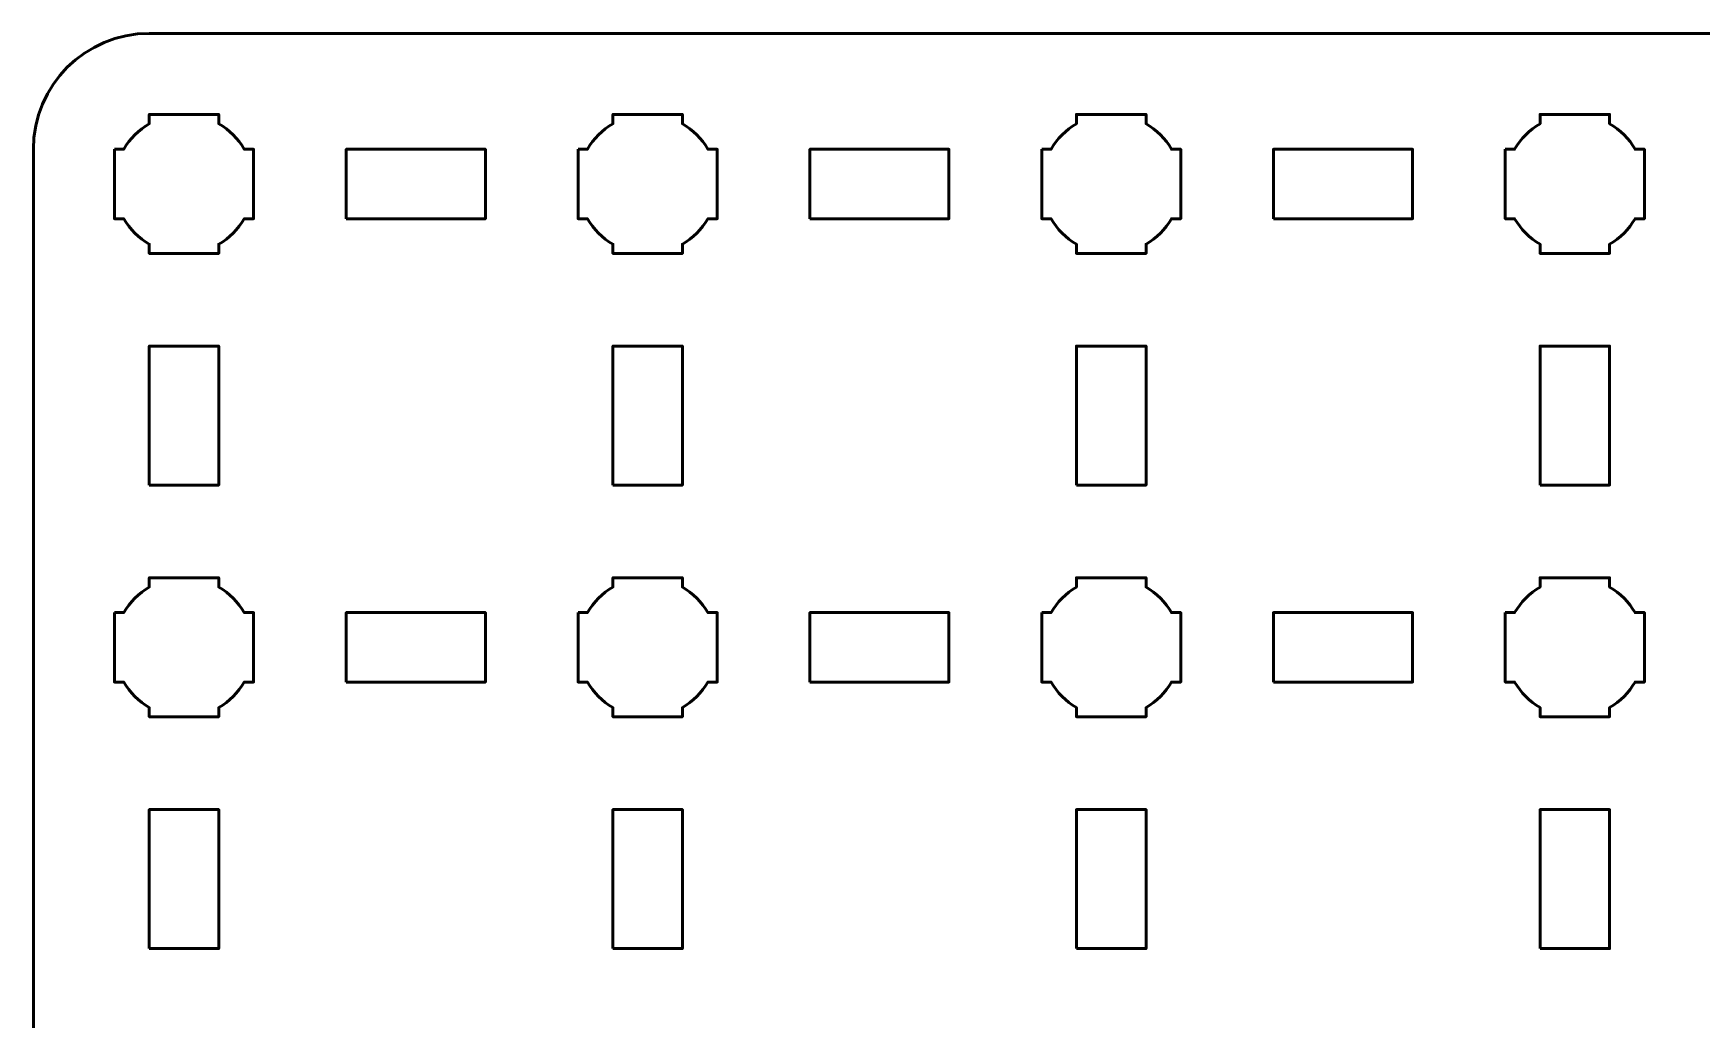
# Model space of a CAD drawing. Header units: centimetres. Extents: x -18.1 to -2.9, y -19.5 to -10.2.
# Drawn here: x -18.15 to -10.95, y -14.46 to -10.2 of the extents above; entities that cross this region are included whole.
import ezdxf

# ---------------------------------------------------------------- set-up
doc = ezdxf.new("R2010")
doc.units = ezdxf.units.CM
doc.header["$MEASUREMENT"] = 0
doc.layers.add('Layer 1', color=7, linetype='Continuous')

msp = doc.modelspace()

# ---------------------------------------------------------------- linework, layer by layer
at = {"layer": 'Layer 1', "lineweight": 53}
for points in [[(-16.8, -11), (-16.2, -11), (-16.2, -10.7), (-16.8, -10.7), (-16.8, -11)], [(-14.8, -11), (-14.2, -11), (-14.2, -10.7), (-14.8, -10.7), (-14.8, -11)], [(-12.8, -11), (-12.2, -11), (-12.2, -10.7), (-12.8, -10.7), (-12.8, -11)], [(-17.65, -12.15), (-17.35, -12.15), (-17.35, -11.55), (-17.65, -11.55), (-17.65, -12.15)], [(-15.65, -12.15), (-15.35, -12.15), (-15.35, -11.55), (-15.65, -11.55), (-15.65, -12.15)], [(-13.65, -12.15), (-13.35, -12.15), (-13.35, -11.55), (-13.65, -11.55), (-13.65, -12.15)], [(-11.65, -12.15), (-11.35, -12.15), (-11.35, -11.55), (-11.65, -11.55), (-11.65, -12.15)], [(-16.8, -13), (-16.2, -13), (-16.2, -12.7), (-16.8, -12.7), (-16.8, -13)], [(-14.8, -13), (-14.2, -13), (-14.2, -12.7), (-14.8, -12.7), (-14.8, -13)], [(-12.8, -13), (-12.2, -13), (-12.2, -12.7), (-12.8, -12.7), (-12.8, -13)], [(-17.65, -14.15), (-17.35, -14.15), (-17.35, -13.55), (-17.65, -13.55), (-17.65, -14.15)], [(-15.65, -14.15), (-15.35, -14.15), (-15.35, -13.55), (-15.65, -13.55), (-15.65, -14.15)], [(-13.65, -14.15), (-13.35, -14.15), (-13.35, -13.55), (-13.65, -13.55), (-13.65, -14.15)], [(-11.65, -14.15), (-11.35, -14.15), (-11.35, -13.55), (-11.65, -13.55), (-11.65, -14.15)]]:
    msp.add_lwpolyline(points, close=True, dxfattribs=at)
for points, knots in [([(-18.15, -19), (-18.15, -19), (-18.15, -10.7), (-18.15, -10.7), (-18.15, -10.7), (-18.15, -10.42391), (-17.92609, -10.2), (-17.65, -10.2), (-17.65, -10.2), (-17.65, -10.2), (-3.35, -10.2), (-3.35, -10.2), (-3.35, -10.2), (-3.07391, -10.2), (-2.85, -10.42391), (-2.85, -10.7), (-2.85, -10.7), (-2.85, -10.7), (-2.85, -19), (-2.85, -19), (-2.85, -19), (-2.85, -19.27609), (-3.07391, -19.5), (-3.35, -19.5), (-3.35, -19.5), (-3.35, -19.5), (-17.65, -19.5), (-17.65, -19.5), (-17.65, -19.5), (-17.92609, -19.5), (-18.15, -19.27609), (-18.15, -19)], [0, 0, 0, 0, 0.125, 0.125, 0.125, 0.125, 0.25, 0.25, 0.25, 0.25, 0.375, 0.375, 0.375, 0.375, 0.5, 0.5, 0.5, 0.5, 0.625, 0.625, 0.625, 0.625, 0.75, 0.75, 0.75, 0.75, 0.875, 0.875, 0.875, 0.875, 1, 1, 1, 1]), ([(-17.8, -10.7), (-17.8, -10.7), (-17.75985, -10.7), (-17.75985, -10.7), (-17.75985, -10.7), (-17.7335, -10.65447), (-17.69553, -10.6165), (-17.65, -10.59015), (-17.65, -10.59015), (-17.65, -10.59015), (-17.65, -10.55), (-17.65, -10.55), (-17.65, -10.55), (-17.65, -10.55), (-17.5, -10.55), (-17.5, -10.55), (-17.5, -10.55), (-17.5, -10.55), (-17.35, -10.55), (-17.35, -10.55), (-17.35, -10.55), (-17.35, -10.55), (-17.35, -10.59015), (-17.35, -10.59015), (-17.35, -10.59015), (-17.30447, -10.6165), (-17.2665, -10.65447), (-17.24015, -10.7), (-17.24015, -10.7), (-17.24015, -10.7), (-17.2, -10.7), (-17.2, -10.7), (-17.2, -10.7), (-17.2, -10.7), (-17.2, -10.85), (-17.2, -10.85), (-17.2, -10.85), (-17.2, -10.85), (-17.2, -11), (-17.2, -11), (-17.2, -11), (-17.2, -11), (-17.24015, -11), (-17.24015, -11), (-17.24015, -11), (-17.2665, -11.04553), (-17.30447, -11.0835), (-17.35, -11.10985), (-17.35, -11.10985), (-17.35, -11.10985), (-17.35, -11.15), (-17.35, -11.15), (-17.35, -11.15), (-17.35, -11.15), (-17.5, -11.15), (-17.5, -11.15), (-17.5, -11.15), (-17.5, -11.15), (-17.65, -11.15), (-17.65, -11.15), (-17.65, -11.15), (-17.65, -11.15), (-17.65, -11.10985), (-17.65, -11.10985), (-17.65, -11.10985), (-17.69553, -11.0835), (-17.7335, -11.04553), (-17.75985, -11), (-17.75985, -11), (-17.75985, -11), (-17.8, -11), (-17.8, -11), (-17.8, -11), (-17.8, -11), (-17.8, -10.85), (-17.8, -10.85), (-17.8, -10.85), (-17.8, -10.85), (-17.8, -10.7), (-17.8, -10.7)], [0, 0, 0, 0, 0.05, 0.05, 0.05, 0.05, 0.1, 0.1, 0.1, 0.1, 0.15, 0.15, 0.15, 0.15, 0.2, 0.2, 0.2, 0.2, 0.25, 0.25, 0.25, 0.25, 0.3, 0.3, 0.3, 0.3, 0.35, 0.35, 0.35, 0.35, 0.4, 0.4, 0.4, 0.4, 0.45, 0.45, 0.45, 0.45, 0.5, 0.5, 0.5, 0.5, 0.55, 0.55, 0.55, 0.55, 0.6, 0.6, 0.6, 0.6, 0.65, 0.65, 0.65, 0.65, 0.7, 0.7, 0.7, 0.7, 0.75, 0.75, 0.75, 0.75, 0.8, 0.8, 0.8, 0.8, 0.85, 0.85, 0.85, 0.85, 0.9, 0.9, 0.9, 0.9, 0.95, 0.95, 0.95, 0.95, 1, 1, 1, 1]), ([(-15.8, -10.7), (-15.8, -10.7), (-15.75985, -10.7), (-15.75985, -10.7), (-15.75985, -10.7), (-15.7335, -10.65447), (-15.69553, -10.6165), (-15.65, -10.59015), (-15.65, -10.59015), (-15.65, -10.59015), (-15.65, -10.55), (-15.65, -10.55), (-15.65, -10.55), (-15.65, -10.55), (-15.5, -10.55), (-15.5, -10.55), (-15.5, -10.55), (-15.5, -10.55), (-15.35, -10.55), (-15.35, -10.55), (-15.35, -10.55), (-15.35, -10.55), (-15.35, -10.59015), (-15.35, -10.59015), (-15.35, -10.59015), (-15.30447, -10.6165), (-15.2665, -10.65447), (-15.24015, -10.7), (-15.24015, -10.7), (-15.24015, -10.7), (-15.2, -10.7), (-15.2, -10.7), (-15.2, -10.7), (-15.2, -10.7), (-15.2, -10.85), (-15.2, -10.85), (-15.2, -10.85), (-15.2, -10.85), (-15.2, -11), (-15.2, -11), (-15.2, -11), (-15.2, -11), (-15.24015, -11), (-15.24015, -11), (-15.24015, -11), (-15.2665, -11.04553), (-15.30447, -11.0835), (-15.35, -11.10985), (-15.35, -11.10985), (-15.35, -11.10985), (-15.35, -11.15), (-15.35, -11.15), (-15.35, -11.15), (-15.35, -11.15), (-15.5, -11.15), (-15.5, -11.15), (-15.5, -11.15), (-15.5, -11.15), (-15.65, -11.15), (-15.65, -11.15), (-15.65, -11.15), (-15.65, -11.15), (-15.65, -11.10985), (-15.65, -11.10985), (-15.65, -11.10985), (-15.69553, -11.0835), (-15.7335, -11.04553), (-15.75985, -11), (-15.75985, -11), (-15.75985, -11), (-15.8, -11), (-15.8, -11), (-15.8, -11), (-15.8, -11), (-15.8, -10.85), (-15.8, -10.85), (-15.8, -10.85), (-15.8, -10.85), (-15.8, -10.7), (-15.8, -10.7)], [0, 0, 0, 0, 0.05, 0.05, 0.05, 0.05, 0.1, 0.1, 0.1, 0.1, 0.15, 0.15, 0.15, 0.15, 0.2, 0.2, 0.2, 0.2, 0.25, 0.25, 0.25, 0.25, 0.3, 0.3, 0.3, 0.3, 0.35, 0.35, 0.35, 0.35, 0.4, 0.4, 0.4, 0.4, 0.45, 0.45, 0.45, 0.45, 0.5, 0.5, 0.5, 0.5, 0.55, 0.55, 0.55, 0.55, 0.6, 0.6, 0.6, 0.6, 0.65, 0.65, 0.65, 0.65, 0.7, 0.7, 0.7, 0.7, 0.75, 0.75, 0.75, 0.75, 0.8, 0.8, 0.8, 0.8, 0.85, 0.85, 0.85, 0.85, 0.9, 0.9, 0.9, 0.9, 0.95, 0.95, 0.95, 0.95, 1, 1, 1, 1]), ([(-13.8, -10.7), (-13.8, -10.7), (-13.75985, -10.7), (-13.75985, -10.7), (-13.75985, -10.7), (-13.7335, -10.65447), (-13.69553, -10.6165), (-13.65, -10.59015), (-13.65, -10.59015), (-13.65, -10.59015), (-13.65, -10.55), (-13.65, -10.55), (-13.65, -10.55), (-13.65, -10.55), (-13.5, -10.55), (-13.5, -10.55), (-13.5, -10.55), (-13.5, -10.55), (-13.35, -10.55), (-13.35, -10.55), (-13.35, -10.55), (-13.35, -10.55), (-13.35, -10.59015), (-13.35, -10.59015), (-13.35, -10.59015), (-13.30447, -10.6165), (-13.2665, -10.65447), (-13.24015, -10.7), (-13.24015, -10.7), (-13.24015, -10.7), (-13.2, -10.7), (-13.2, -10.7), (-13.2, -10.7), (-13.2, -10.7), (-13.2, -10.85), (-13.2, -10.85), (-13.2, -10.85), (-13.2, -10.85), (-13.2, -11), (-13.2, -11), (-13.2, -11), (-13.2, -11), (-13.24015, -11), (-13.24015, -11), (-13.24015, -11), (-13.2665, -11.04553), (-13.30447, -11.0835), (-13.35, -11.10985), (-13.35, -11.10985), (-13.35, -11.10985), (-13.35, -11.15), (-13.35, -11.15), (-13.35, -11.15), (-13.35, -11.15), (-13.5, -11.15), (-13.5, -11.15), (-13.5, -11.15), (-13.5, -11.15), (-13.65, -11.15), (-13.65, -11.15), (-13.65, -11.15), (-13.65, -11.15), (-13.65, -11.10985), (-13.65, -11.10985), (-13.65, -11.10985), (-13.69553, -11.0835), (-13.7335, -11.04553), (-13.75985, -11), (-13.75985, -11), (-13.75985, -11), (-13.8, -11), (-13.8, -11), (-13.8, -11), (-13.8, -11), (-13.8, -10.85), (-13.8, -10.85), (-13.8, -10.85), (-13.8, -10.85), (-13.8, -10.7), (-13.8, -10.7)], [0, 0, 0, 0, 0.05, 0.05, 0.05, 0.05, 0.1, 0.1, 0.1, 0.1, 0.15, 0.15, 0.15, 0.15, 0.2, 0.2, 0.2, 0.2, 0.25, 0.25, 0.25, 0.25, 0.3, 0.3, 0.3, 0.3, 0.35, 0.35, 0.35, 0.35, 0.4, 0.4, 0.4, 0.4, 0.45, 0.45, 0.45, 0.45, 0.5, 0.5, 0.5, 0.5, 0.55, 0.55, 0.55, 0.55, 0.6, 0.6, 0.6, 0.6, 0.65, 0.65, 0.65, 0.65, 0.7, 0.7, 0.7, 0.7, 0.75, 0.75, 0.75, 0.75, 0.8, 0.8, 0.8, 0.8, 0.85, 0.85, 0.85, 0.85, 0.9, 0.9, 0.9, 0.9, 0.95, 0.95, 0.95, 0.95, 1, 1, 1, 1]), ([(-11.8, -10.7), (-11.8, -10.7), (-11.75985, -10.7), (-11.75985, -10.7), (-11.75985, -10.7), (-11.7335, -10.65447), (-11.69553, -10.6165), (-11.65, -10.59015), (-11.65, -10.59015), (-11.65, -10.59015), (-11.65, -10.55), (-11.65, -10.55), (-11.65, -10.55), (-11.65, -10.55), (-11.5, -10.55), (-11.5, -10.55), (-11.5, -10.55), (-11.5, -10.55), (-11.35, -10.55), (-11.35, -10.55), (-11.35, -10.55), (-11.35, -10.55), (-11.35, -10.59015), (-11.35, -10.59015), (-11.35, -10.59015), (-11.30447, -10.6165), (-11.2665, -10.65447), (-11.24015, -10.7), (-11.24015, -10.7), (-11.24015, -10.7), (-11.2, -10.7), (-11.2, -10.7), (-11.2, -10.7), (-11.2, -10.7), (-11.2, -10.85), (-11.2, -10.85), (-11.2, -10.85), (-11.2, -10.85), (-11.2, -11), (-11.2, -11), (-11.2, -11), (-11.2, -11), (-11.24015, -11), (-11.24015, -11), (-11.24015, -11), (-11.2665, -11.04553), (-11.30447, -11.0835), (-11.35, -11.10985), (-11.35, -11.10985), (-11.35, -11.10985), (-11.35, -11.15), (-11.35, -11.15), (-11.35, -11.15), (-11.35, -11.15), (-11.5, -11.15), (-11.5, -11.15), (-11.5, -11.15), (-11.5, -11.15), (-11.65, -11.15), (-11.65, -11.15), (-11.65, -11.15), (-11.65, -11.15), (-11.65, -11.10985), (-11.65, -11.10985), (-11.65, -11.10985), (-11.69553, -11.0835), (-11.7335, -11.04553), (-11.75985, -11), (-11.75985, -11), (-11.75985, -11), (-11.8, -11), (-11.8, -11), (-11.8, -11), (-11.8, -11), (-11.8, -10.85), (-11.8, -10.85), (-11.8, -10.85), (-11.8, -10.85), (-11.8, -10.7), (-11.8, -10.7)], [0, 0, 0, 0, 0.05, 0.05, 0.05, 0.05, 0.1, 0.1, 0.1, 0.1, 0.15, 0.15, 0.15, 0.15, 0.2, 0.2, 0.2, 0.2, 0.25, 0.25, 0.25, 0.25, 0.3, 0.3, 0.3, 0.3, 0.35, 0.35, 0.35, 0.35, 0.4, 0.4, 0.4, 0.4, 0.45, 0.45, 0.45, 0.45, 0.5, 0.5, 0.5, 0.5, 0.55, 0.55, 0.55, 0.55, 0.6, 0.6, 0.6, 0.6, 0.65, 0.65, 0.65, 0.65, 0.7, 0.7, 0.7, 0.7, 0.75, 0.75, 0.75, 0.75, 0.8, 0.8, 0.8, 0.8, 0.85, 0.85, 0.85, 0.85, 0.9, 0.9, 0.9, 0.9, 0.95, 0.95, 0.95, 0.95, 1, 1, 1, 1]), ([(-17.8, -12.7), (-17.8, -12.7), (-17.75985, -12.7), (-17.75985, -12.7), (-17.75985, -12.7), (-17.7335, -12.65447), (-17.69553, -12.6165), (-17.65, -12.59015), (-17.65, -12.59015), (-17.65, -12.59015), (-17.65, -12.55), (-17.65, -12.55), (-17.65, -12.55), (-17.65, -12.55), (-17.5, -12.55), (-17.5, -12.55), (-17.5, -12.55), (-17.5, -12.55), (-17.35, -12.55), (-17.35, -12.55), (-17.35, -12.55), (-17.35, -12.55), (-17.35, -12.59015), (-17.35, -12.59015), (-17.35, -12.59015), (-17.30447, -12.6165), (-17.2665, -12.65447), (-17.24015, -12.7), (-17.24015, -12.7), (-17.24015, -12.7), (-17.2, -12.7), (-17.2, -12.7), (-17.2, -12.7), (-17.2, -12.7), (-17.2, -12.85), (-17.2, -12.85), (-17.2, -12.85), (-17.2, -12.85), (-17.2, -13), (-17.2, -13), (-17.2, -13), (-17.2, -13), (-17.24015, -13), (-17.24015, -13), (-17.24015, -13), (-17.2665, -13.04553), (-17.30447, -13.0835), (-17.35, -13.10985), (-17.35, -13.10985), (-17.35, -13.10985), (-17.35, -13.15), (-17.35, -13.15), (-17.35, -13.15), (-17.35, -13.15), (-17.5, -13.15), (-17.5, -13.15), (-17.5, -13.15), (-17.5, -13.15), (-17.65, -13.15), (-17.65, -13.15), (-17.65, -13.15), (-17.65, -13.15), (-17.65, -13.10985), (-17.65, -13.10985), (-17.65, -13.10985), (-17.69553, -13.0835), (-17.7335, -13.04553), (-17.75985, -13), (-17.75985, -13), (-17.75985, -13), (-17.8, -13), (-17.8, -13), (-17.8, -13), (-17.8, -13), (-17.8, -12.85), (-17.8, -12.85), (-17.8, -12.85), (-17.8, -12.85), (-17.8, -12.7), (-17.8, -12.7)], [0, 0, 0, 0, 0.05, 0.05, 0.05, 0.05, 0.1, 0.1, 0.1, 0.1, 0.15, 0.15, 0.15, 0.15, 0.2, 0.2, 0.2, 0.2, 0.25, 0.25, 0.25, 0.25, 0.3, 0.3, 0.3, 0.3, 0.35, 0.35, 0.35, 0.35, 0.4, 0.4, 0.4, 0.4, 0.45, 0.45, 0.45, 0.45, 0.5, 0.5, 0.5, 0.5, 0.55, 0.55, 0.55, 0.55, 0.6, 0.6, 0.6, 0.6, 0.65, 0.65, 0.65, 0.65, 0.7, 0.7, 0.7, 0.7, 0.75, 0.75, 0.75, 0.75, 0.8, 0.8, 0.8, 0.8, 0.85, 0.85, 0.85, 0.85, 0.9, 0.9, 0.9, 0.9, 0.95, 0.95, 0.95, 0.95, 1, 1, 1, 1]), ([(-15.8, -12.7), (-15.8, -12.7), (-15.75985, -12.7), (-15.75985, -12.7), (-15.75985, -12.7), (-15.7335, -12.65447), (-15.69553, -12.6165), (-15.65, -12.59015), (-15.65, -12.59015), (-15.65, -12.59015), (-15.65, -12.55), (-15.65, -12.55), (-15.65, -12.55), (-15.65, -12.55), (-15.5, -12.55), (-15.5, -12.55), (-15.5, -12.55), (-15.5, -12.55), (-15.35, -12.55), (-15.35, -12.55), (-15.35, -12.55), (-15.35, -12.55), (-15.35, -12.59015), (-15.35, -12.59015), (-15.35, -12.59015), (-15.30447, -12.6165), (-15.2665, -12.65447), (-15.24015, -12.7), (-15.24015, -12.7), (-15.24015, -12.7), (-15.2, -12.7), (-15.2, -12.7), (-15.2, -12.7), (-15.2, -12.7), (-15.2, -12.85), (-15.2, -12.85), (-15.2, -12.85), (-15.2, -12.85), (-15.2, -13), (-15.2, -13), (-15.2, -13), (-15.2, -13), (-15.24015, -13), (-15.24015, -13), (-15.24015, -13), (-15.2665, -13.04553), (-15.30447, -13.0835), (-15.35, -13.10985), (-15.35, -13.10985), (-15.35, -13.10985), (-15.35, -13.15), (-15.35, -13.15), (-15.35, -13.15), (-15.35, -13.15), (-15.5, -13.15), (-15.5, -13.15), (-15.5, -13.15), (-15.5, -13.15), (-15.65, -13.15), (-15.65, -13.15), (-15.65, -13.15), (-15.65, -13.15), (-15.65, -13.10985), (-15.65, -13.10985), (-15.65, -13.10985), (-15.69553, -13.0835), (-15.7335, -13.04553), (-15.75985, -13), (-15.75985, -13), (-15.75985, -13), (-15.8, -13), (-15.8, -13), (-15.8, -13), (-15.8, -13), (-15.8, -12.85), (-15.8, -12.85), (-15.8, -12.85), (-15.8, -12.85), (-15.8, -12.7), (-15.8, -12.7)], [0, 0, 0, 0, 0.05, 0.05, 0.05, 0.05, 0.1, 0.1, 0.1, 0.1, 0.15, 0.15, 0.15, 0.15, 0.2, 0.2, 0.2, 0.2, 0.25, 0.25, 0.25, 0.25, 0.3, 0.3, 0.3, 0.3, 0.35, 0.35, 0.35, 0.35, 0.4, 0.4, 0.4, 0.4, 0.45, 0.45, 0.45, 0.45, 0.5, 0.5, 0.5, 0.5, 0.55, 0.55, 0.55, 0.55, 0.6, 0.6, 0.6, 0.6, 0.65, 0.65, 0.65, 0.65, 0.7, 0.7, 0.7, 0.7, 0.75, 0.75, 0.75, 0.75, 0.8, 0.8, 0.8, 0.8, 0.85, 0.85, 0.85, 0.85, 0.9, 0.9, 0.9, 0.9, 0.95, 0.95, 0.95, 0.95, 1, 1, 1, 1]), ([(-13.8, -12.7), (-13.8, -12.7), (-13.75985, -12.7), (-13.75985, -12.7), (-13.75985, -12.7), (-13.7335, -12.65447), (-13.69553, -12.6165), (-13.65, -12.59015), (-13.65, -12.59015), (-13.65, -12.59015), (-13.65, -12.55), (-13.65, -12.55), (-13.65, -12.55), (-13.65, -12.55), (-13.5, -12.55), (-13.5, -12.55), (-13.5, -12.55), (-13.5, -12.55), (-13.35, -12.55), (-13.35, -12.55), (-13.35, -12.55), (-13.35, -12.55), (-13.35, -12.59015), (-13.35, -12.59015), (-13.35, -12.59015), (-13.30447, -12.6165), (-13.2665, -12.65447), (-13.24015, -12.7), (-13.24015, -12.7), (-13.24015, -12.7), (-13.2, -12.7), (-13.2, -12.7), (-13.2, -12.7), (-13.2, -12.7), (-13.2, -12.85), (-13.2, -12.85), (-13.2, -12.85), (-13.2, -12.85), (-13.2, -13), (-13.2, -13), (-13.2, -13), (-13.2, -13), (-13.24015, -13), (-13.24015, -13), (-13.24015, -13), (-13.2665, -13.04553), (-13.30447, -13.0835), (-13.35, -13.10985), (-13.35, -13.10985), (-13.35, -13.10985), (-13.35, -13.15), (-13.35, -13.15), (-13.35, -13.15), (-13.35, -13.15), (-13.5, -13.15), (-13.5, -13.15), (-13.5, -13.15), (-13.5, -13.15), (-13.65, -13.15), (-13.65, -13.15), (-13.65, -13.15), (-13.65, -13.15), (-13.65, -13.10985), (-13.65, -13.10985), (-13.65, -13.10985), (-13.69553, -13.0835), (-13.7335, -13.04553), (-13.75985, -13), (-13.75985, -13), (-13.75985, -13), (-13.8, -13), (-13.8, -13), (-13.8, -13), (-13.8, -13), (-13.8, -12.85), (-13.8, -12.85), (-13.8, -12.85), (-13.8, -12.85), (-13.8, -12.7), (-13.8, -12.7)], [0, 0, 0, 0, 0.05, 0.05, 0.05, 0.05, 0.1, 0.1, 0.1, 0.1, 0.15, 0.15, 0.15, 0.15, 0.2, 0.2, 0.2, 0.2, 0.25, 0.25, 0.25, 0.25, 0.3, 0.3, 0.3, 0.3, 0.35, 0.35, 0.35, 0.35, 0.4, 0.4, 0.4, 0.4, 0.45, 0.45, 0.45, 0.45, 0.5, 0.5, 0.5, 0.5, 0.55, 0.55, 0.55, 0.55, 0.6, 0.6, 0.6, 0.6, 0.65, 0.65, 0.65, 0.65, 0.7, 0.7, 0.7, 0.7, 0.75, 0.75, 0.75, 0.75, 0.8, 0.8, 0.8, 0.8, 0.85, 0.85, 0.85, 0.85, 0.9, 0.9, 0.9, 0.9, 0.95, 0.95, 0.95, 0.95, 1, 1, 1, 1]), ([(-11.8, -12.7), (-11.8, -12.7), (-11.75985, -12.7), (-11.75985, -12.7), (-11.75985, -12.7), (-11.7335, -12.65447), (-11.69553, -12.6165), (-11.65, -12.59015), (-11.65, -12.59015), (-11.65, -12.59015), (-11.65, -12.55), (-11.65, -12.55), (-11.65, -12.55), (-11.65, -12.55), (-11.5, -12.55), (-11.5, -12.55), (-11.5, -12.55), (-11.5, -12.55), (-11.35, -12.55), (-11.35, -12.55), (-11.35, -12.55), (-11.35, -12.55), (-11.35, -12.59015), (-11.35, -12.59015), (-11.35, -12.59015), (-11.30447, -12.6165), (-11.2665, -12.65447), (-11.24015, -12.7), (-11.24015, -12.7), (-11.24015, -12.7), (-11.2, -12.7), (-11.2, -12.7), (-11.2, -12.7), (-11.2, -12.7), (-11.2, -12.85), (-11.2, -12.85), (-11.2, -12.85), (-11.2, -12.85), (-11.2, -13), (-11.2, -13), (-11.2, -13), (-11.2, -13), (-11.24015, -13), (-11.24015, -13), (-11.24015, -13), (-11.2665, -13.04553), (-11.30447, -13.0835), (-11.35, -13.10985), (-11.35, -13.10985), (-11.35, -13.10985), (-11.35, -13.15), (-11.35, -13.15), (-11.35, -13.15), (-11.35, -13.15), (-11.5, -13.15), (-11.5, -13.15), (-11.5, -13.15), (-11.5, -13.15), (-11.65, -13.15), (-11.65, -13.15), (-11.65, -13.15), (-11.65, -13.15), (-11.65, -13.10985), (-11.65, -13.10985), (-11.65, -13.10985), (-11.69553, -13.0835), (-11.7335, -13.04553), (-11.75985, -13), (-11.75985, -13), (-11.75985, -13), (-11.8, -13), (-11.8, -13), (-11.8, -13), (-11.8, -13), (-11.8, -12.85), (-11.8, -12.85), (-11.8, -12.85), (-11.8, -12.85), (-11.8, -12.7), (-11.8, -12.7)], [0, 0, 0, 0, 0.05, 0.05, 0.05, 0.05, 0.1, 0.1, 0.1, 0.1, 0.15, 0.15, 0.15, 0.15, 0.2, 0.2, 0.2, 0.2, 0.25, 0.25, 0.25, 0.25, 0.3, 0.3, 0.3, 0.3, 0.35, 0.35, 0.35, 0.35, 0.4, 0.4, 0.4, 0.4, 0.45, 0.45, 0.45, 0.45, 0.5, 0.5, 0.5, 0.5, 0.55, 0.55, 0.55, 0.55, 0.6, 0.6, 0.6, 0.6, 0.65, 0.65, 0.65, 0.65, 0.7, 0.7, 0.7, 0.7, 0.75, 0.75, 0.75, 0.75, 0.8, 0.8, 0.8, 0.8, 0.85, 0.85, 0.85, 0.85, 0.9, 0.9, 0.9, 0.9, 0.95, 0.95, 0.95, 0.95, 1, 1, 1, 1])]:
    msp.add_open_spline(points, degree=3, knots=knots, dxfattribs=at)

doc.saveas('drawing.dxf')
